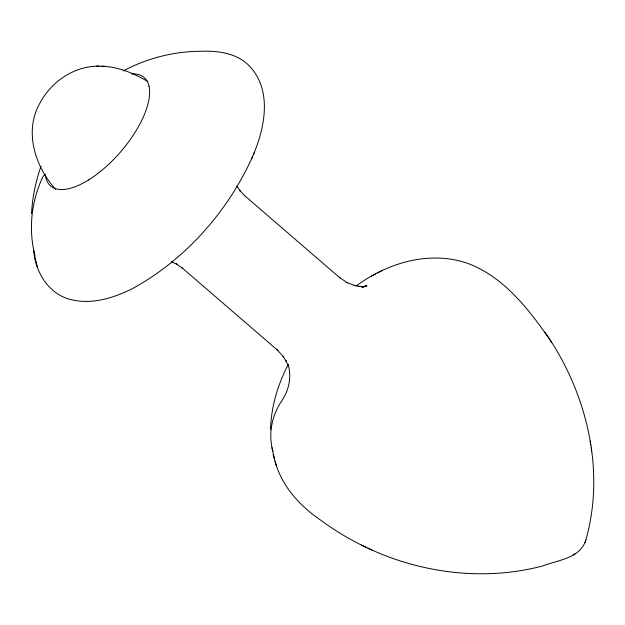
<?xml version="1.0" encoding="UTF-8"?>
<svg xmlns="http://www.w3.org/2000/svg" width="625" height="625" viewBox="0 0 625 625"><rect width="100%" height="100%" fill="white"/><g stroke="black" fill="none" stroke-linecap="round" stroke-linejoin="round"><path stroke-width="0.94" d="M31.555 213.625C32.344 197.492 35.625 181.5 41.023 166.289M270.57 429.789C271.023 407 277.758 384.672 288.227 364.539M585.734 540.391C604.875 473.555 588.344 399.961 551.578 342.125C529.602 310.352 504.117 276.359 466.414 262.898C428.766 250.492 387.281 263.039 356.312 285.891M275.039 461.125C281.68 486.141 299.945 506.141 320.984 520.344C344.539 537.773 370.969 551.273 398.781 560.445C444.906 575.5 495.414 578.445 542.5 566C556.938 560.359 578.289 558.688 585.086 542.188M584.961 542.523L585.891 539.961M253.414 154.617C264.992 127.227 272.203 90.43 249.789 66.391C237.133 52.898 217.531 50.555 200.008 51.281C173.312 51.508 146.719 58.391 123.172 70.953M33.727 250.914C35.43 272.43 48.867 294.219 70.781 299.539C92.156 304.992 114.422 297.82 133.438 288.094C185.953 259 227.891 211.383 252.484 156.828M251.688 158.75L254.258 152.586M572.938 554.992L575.336 553.695M371.516 276.094L375.648 273.914M377.422 273.008L381.922 270.641M362.18 287.25L364.078 286.5L362.32 287.156M363.227 286.852L366.68 285.82L362.078 287.086L366.859 285.977L362.188 286.836L365.125 286.359L361.828 286.688L364.469 286.523L358.773 286.398L359.883 286.5L354.008 285.422L354.953 285.648L346.672 282.438L347.414 282.828L339.367 277.438L340 277.938L244.367 195.438L244.664 195.703L239.711 190.336L240.211 191.016L236.805 185.922L237.219 186.742M99.117 66.203C74.367 65.742 51.313 81.617 39.922 103.102C23.82 131.273 35.031 166.539 55.539 189.266M101.859 66.258C118.258 66.727 133.875 73.297 147.836 81.531M96.242 66.148L104.945 66.32M171.484 261.719L177.016 264.336L176.281 263.945L182.312 268.055L182 267.797L277.656 350.281L277.07 349.727L283.586 356.898L283.086 356.219L286.367 361.523L285.953 360.703L288.367 366.328M361.43 545.047L365.844 547.148M367.914 548.109L372.266 550.18M551.578 342.125L544.898 332.156M271.969 447.602L274.594 459.523M273.125 454.461L276.555 466.336M34.961 257.523L37.344 266.812M590.148 441.164L590.727 444.945M591.172 447.93L591.719 451.523M88.758 179.844A69.828 29.961 -49.2 0 1 82.766 183.289A72.07 30.914 -49.2 0 1 60.125 189.523A69.828 29.961 -49.2 0 1 56.063 188.883A72.07 30.914 -49.2 0 1 45.453 175.719L45.25 174.219A11.938 9.969 -5.3 0 0 42.289 178.008A163.797 136.742 -5.3 0 0 35.18 256.328M88.758 179.828A72.07 30.914 -49.2 0 0 115.047 158A69.828 29.961 -49.2 0 0 120.703 151.773A72.07 30.914 -49.2 0 0 140.578 122.703A69.828 29.961 -49.2 0 0 143.742 116.047A72.07 30.914 -49.2 0 0 149.609 90.852A69.828 29.961 -49.2 0 0 149.078 86.32M149.062 86.336A72.07 30.914 -49.2 0 0 138.703 74.625A69.828 29.961 -49.2 0 0 134.672 73.945A72.07 30.914 -49.2 0 0 131.664 73.969M288.164 364.391A59.703 49.844 -5.3 0 1 281.836 400.742A83.586 69.781 -5.3 0 0 272.82 451.078"/></g></svg>
